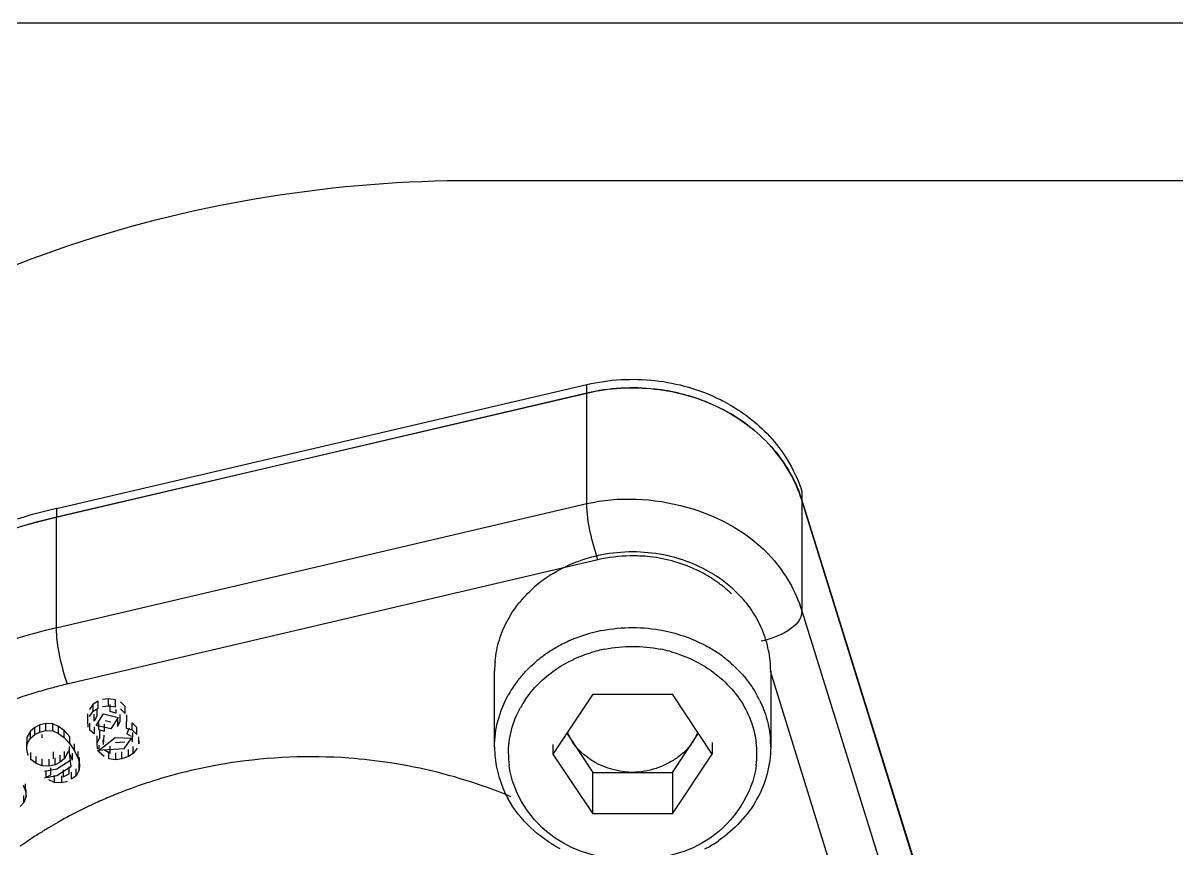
# Model space of a CAD drawing. Header units: millimetres. Extents: x 0 to 10500, y 0 to 7425.
# Drawn here: x 2895.42 to 2937.21, y 5671.92 to 5701.82 of the extents above; entities that cross this region are included whole.
import ezdxf

# ---------------------------------------------------------------- set-up
doc = ezdxf.new("R2010")
doc.units = ezdxf.units.MM
doc.header["$LTSCALE"] = 577.5
doc.layers.get('0').update_dxf_attribs({"linetype": 'CONTINUOUS'})

msp = doc.modelspace()

# ---------------------------------------------------------------- linework, layer by layer
at = {"color": 6, "linetype": 'Continuous'}
for p, q in [((2983.695, 5701.821), (2878.275, 5701.821)), ((2911.694, 5696.125), (2983.128, 5696.125)), ((2896.627, 5684.244), (2915.84, 5688.732)), ((2915.84, 5688.424), (2915.84, 5688.732)), ((2915.837, 5688.42), (2896.616, 5683.919)), ((2896.627, 5683.936), (2915.84, 5688.424)), ((2915.837, 5684.419), (2915.837, 5688.42)), ((2923.624, 5684.855), (2923.624, 5684.547)), ((2923.622, 5684.541), (2923.622, 5680.541)), ((2928.791, 5667.889), (2923.622, 5684.541)), ((2923.624, 5684.547), (2928.809, 5667.907)), ((2896.616, 5679.919), (2915.837, 5684.419)), ((2896.627, 5684.244), (2896.627, 5683.936)), ((2896.616, 5683.919), (2896.616, 5679.919)), ((2916.235, 5682.383), (2897.014, 5677.883)), ((2923.622, 5680.541), (2928.791, 5663.888)), ((2912.494, 5675.602), (2912.494, 5678.352)), ((2927.319, 5662.784), (2922.487, 5678.35)), ((2922.494, 5678.352), (2922.494, 5675.602)), ((2898.514, 5677.356), (2898.298, 5677.322)), ((2898.514, 5677.102), (2898.514, 5677.356)), ((2898.768, 5677.312), (2898.514, 5677.356)), ((2916.05, 5677.517), (2914.607, 5675.352)), ((2916.05, 5677.517), (2918.937, 5677.517)), ((2920.38, 5675.352), (2918.937, 5677.517)), ((2897.962, 5677.152), (2897.822, 5676.963)), ((2898.14, 5677.263), (2897.962, 5677.152)), ((2897.962, 5676.898), (2897.962, 5677.152)), ((2897.962, 5676.898), (2898.14, 5677.009)), ((2898.14, 5677.009), (2898.14, 5677.263)), ((2898.298, 5677.068), (2898.514, 5677.102)), ((2898.514, 5677.102), (2898.768, 5677.058)), ((2898.768, 5677.058), (2898.768, 5677.312)), ((2899.118, 5677.075), (2898.944, 5677.24)), ((2898.944, 5676.986), (2899.118, 5676.821)), ((2899.118, 5676.821), (2899.118, 5677.075)), ((2897.761, 5676.549), (2897.761, 5676.803)), ((2897.778, 5676.326), (2897.761, 5676.549)), ((2897.822, 5676.709), (2897.962, 5676.898)), ((2895.684, 5676.18), (2895.572, 5675.978)), ((2895.845, 5676.31), (2895.684, 5676.18)), ((2895.684, 5675.926), (2895.684, 5676.18)), ((2896.03, 5676.403), (2895.845, 5676.31)), ((2895.845, 5676.056), (2895.845, 5676.31)), ((2895.845, 5676.056), (2896.03, 5676.149)), ((2896.24, 5676.459), (2896.03, 5676.403)), ((2896.03, 5676.149), (2896.03, 5676.403)), ((2896.03, 5676.149), (2896.24, 5676.205)), ((2896.24, 5676.205), (2896.24, 5676.459)), ((2896.499, 5676.443), (2896.24, 5676.459)), ((2896.24, 5676.205), (2896.499, 5676.189)), ((2896.499, 5676.189), (2896.499, 5676.443)), ((2896.708, 5676.353), (2896.499, 5676.443)), ((2896.499, 5676.189), (2896.708, 5676.099)), ((2896.708, 5676.099), (2896.708, 5676.353)), ((2896.904, 5676.208), (2896.708, 5676.353)), ((2896.708, 5676.099), (2896.904, 5675.954)), ((2896.904, 5675.954), (2896.904, 5676.208)), ((2897.112, 5675.971), (2896.904, 5676.208)), ((2897.835, 5676.21), (2897.835, 5676.464)), ((2897.99, 5676.084), (2897.835, 5676.21)), ((2899.15, 5676.283), (2899.365, 5676.225)), ((2899.365, 5676.225), (2899.365, 5676.479)), ((2899.539, 5676.315), (2899.365, 5676.479)), ((2899.365, 5676.225), (2899.539, 5676.061)), ((2899.381, 5675.788), (2899.399, 5676.126)), ((2899.539, 5676.061), (2899.539, 5676.315)), ((2915.107, 5676.102), (2916.05, 5674.687)), ((2915.145, 5676.111), (2915.134, 5676.144)), ((2915.328, 5675.77), (2915.145, 5676.111)), ((2918.937, 5674.687), (2919.88, 5676.102)), ((2919.842, 5676.11), (2919.659, 5675.77)), ((2895.558, 5675.522), (2895.558, 5675.776)), ((2895.558, 5675.522), (2895.572, 5675.724)), ((2895.572, 5675.724), (2895.572, 5675.978)), ((2895.572, 5675.724), (2895.684, 5675.926)), ((2895.684, 5675.926), (2895.845, 5676.056)), ((2896.904, 5675.954), (2897.112, 5675.717)), ((2897.112, 5675.717), (2897.112, 5675.971)), ((2897.112, 5675.717), (2897.282, 5675.462)), ((2897.282, 5675.462), (2897.282, 5675.716)), ((2898.103, 5675.759), (2898.103, 5676.013)), ((2898.103, 5675.759), (2898.204, 5675.934)), ((2898.12, 5675.537), (2898.103, 5675.759)), ((2898.177, 5675.42), (2898.177, 5675.674)), ((2898.334, 5675.693), (2898.317, 5675.863)), ((2899.596, 5675.944), (2899.613, 5675.722)), ((2899.613, 5675.722), (2899.613, 5675.976)), ((2914.607, 5675.702), (2914.607, 5675.352)), ((2920.38, 5675.77), (2920.38, 5675.352)), ((2895.606, 5675.303), (2895.558, 5675.522)), ((2895.703, 5675.157), (2895.703, 5675.411)), ((2895.899, 5675.012), (2895.899, 5675.266)), ((2896.762, 5675.055), (2896.762, 5675.309)), ((2897.048, 5675.442), (2896.923, 5675.185)), ((2896.923, 5675.185), (2896.923, 5675.439)), ((2897.097, 5675.369), (2897.097, 5675.623)), ((2897.282, 5675.462), (2897.416, 5675.189)), ((2897.416, 5675.189), (2897.416, 5675.443)), ((2898.351, 5675.256), (2898.177, 5675.42)), ((2898.527, 5675.183), (2898.527, 5675.437)), ((2898.781, 5675.14), (2898.781, 5675.394)), ((2898.997, 5675.174), (2898.997, 5675.428)), ((2899.234, 5675.261), (2898.997, 5675.174)), ((2899.234, 5675.261), (2899.234, 5675.515)), ((2899.412, 5675.373), (2899.234, 5675.261)), ((2899.412, 5675.373), (2899.412, 5675.627)), ((2899.552, 5675.562), (2899.412, 5675.373)), ((2914.607, 5675.352), (2916.05, 5673.187)), ((2918.937, 5673.187), (2920.38, 5675.352)), ((2895.899, 5675.012), (2895.703, 5675.157)), ((2896.108, 5674.922), (2895.899, 5675.012)), ((2896.108, 5674.922), (2896.108, 5675.176)), ((2896.367, 5674.906), (2896.108, 5674.922)), ((2896.367, 5674.906), (2896.367, 5675.16)), ((2896.577, 5674.962), (2896.367, 5674.906)), ((2896.577, 5674.962), (2896.577, 5675.216)), ((2896.762, 5675.055), (2896.577, 5674.962)), ((2896.923, 5675.185), (2896.762, 5675.055)), ((2897.338, 5674.565), (2897.338, 5674.819)), ((2897.416, 5675.189), (2897.464, 5674.969)), ((2897.45, 5674.768), (2897.45, 5675.022)), ((2897.464, 5674.969), (2897.45, 5674.768)), ((2897.464, 5674.969), (2897.464, 5675.223)), ((2898.781, 5675.14), (2898.527, 5675.183)), ((2898.997, 5675.174), (2898.781, 5675.14)), ((2896.241, 5674.756), (2896.241, 5674.502)), ((2896.56, 5674.321), (2896.351, 5674.411)), ((2896.56, 5674.321), (2896.56, 5674.575)), ((2896.818, 5674.305), (2896.818, 5674.559)), ((2897.176, 5674.436), (2897.176, 5674.69)), ((2897.338, 5674.565), (2897.176, 5674.436)), ((2897.45, 5674.768), (2897.338, 5674.565)), ((2916.05, 5673.187), (2916.05, 5674.687)), ((2916.05, 5674.687), (2918.937, 5674.687)), ((2918.937, 5674.687), (2918.937, 5673.187)), ((2895.428, 5674.225), (2895.511, 5674.014)), ((2895.511, 5674.014), (2895.511, 5674.268)), ((2895.511, 5674.014), (2895.53, 5673.813)), ((2895.53, 5673.813), (2895.53, 5674.067)), ((2896.818, 5674.305), (2896.56, 5674.321)), ((2897.028, 5674.361), (2896.818, 5674.305)), ((2895.451, 5673.599), (2895.312, 5673.451)), ((2895.451, 5673.599), (2895.451, 5673.853)), ((2895.53, 5673.813), (2895.451, 5673.599)), ((2918.937, 5673.187), (2916.05, 5673.187))]:
    msp.add_line(p, q, dxfattribs=at)
at = {"color": 2, "linetype": 'Continuous'}
for p, q in [((2898.097, 5676.973), (2898.097, 5676.719)), ((2898.57, 5676.893), (2898.57, 5677.147)), ((2898.785, 5676.959), (2898.785, 5676.835)), ((2897.996, 5676.544), (2897.996, 5676.798)), ((2898.097, 5676.719), (2897.996, 5676.544)), ((2898.073, 5676.389), (2898.333, 5676.806)), ((2898.149, 5676.488), (2898.149, 5676.234)), ((2898.333, 5676.806), (2898.861, 5676.68)), ((2898.392, 5676.567), (2898.601, 5676.518)), ((2898.785, 5676.835), (2898.57, 5676.893)), ((2898.861, 5676.68), (2898.601, 5676.264)), ((2898.837, 5676.605), (2898.837, 5676.351)), ((2898.837, 5676.351), (2898.938, 5676.525)), ((2898.938, 5676.525), (2898.938, 5676.779)), ((2899.15, 5676.537), (2899.15, 5676.283)), ((2899.169, 5676.278), (2899.176, 5676.766)), ((2899.173, 5676.521), (2899.173, 5676.643)), ((2897.99, 5676.338), (2897.99, 5676.084)), ((2898.601, 5676.264), (2898.073, 5676.389)), ((2898.149, 5676.234), (2898.364, 5676.176)), ((2898.204, 5675.934), (2898.204, 5676.188)), ((2898.364, 5676.176), (2898.364, 5676.43)), ((2899.26, 5676.289), (2899.178, 5676.082)), ((2899.342, 5675.988), (2899.178, 5676.082)), ((2896.095, 5676.056), (2896.095, 5675.937)), ((2898.126, 5675.451), (2898.753, 5675.954)), ((2898.334, 5675.693), (2898.352, 5676.031)), ((2898.753, 5675.954), (2899.346, 5675.925)), ((2898.764, 5675.77), (2899.104, 5675.79)), ((2899.085, 5675.534), (2899.346, 5675.925)), ((2899.381, 5675.788), (2899.371, 5675.891)), ((2896.512, 5675.427), (2896.512, 5675.173)), ((2897.082, 5675.511), (2897.149, 5674.884)), ((2897.206, 5675.132), (2897.097, 5675.369)), ((2897.206, 5675.132), (2897.206, 5675.386)), ((2899.085, 5675.534), (2898.11, 5675.484)), ((2898.374, 5675.493), (2898.569, 5675.382)), ((2898.569, 5675.382), (2898.569, 5675.636)), ((2896.194, 5674.732), (2896.648, 5674.814)), ((2896.426, 5674.595), (2896.426, 5674.849)), ((2896.648, 5674.814), (2897.149, 5675.138)), ((2897.149, 5674.884), (2896.648, 5674.56)), ((2897.092, 5674.636), (2897.092, 5674.89)), ((2896.648, 5674.56), (2896.194, 5674.478)), ((2896.241, 5674.502), (2896.426, 5674.595)), ((2896.869, 5674.779), (2896.869, 5674.525)), ((2896.869, 5674.525), (2897.092, 5674.636))]:
    msp.add_line(p, q, dxfattribs=at)
at = {"color": 6, "linetype": 'Continuous'}
for centre, radius, start, end in [((2917.737, 5682.322), 6.555, 60.2717, 63.5215), ((2917.633, 5681.794), 6.795, 65.4706, 68.4558), ((2917.69, 5681.921), 6.656, 63.5215, 65.4674), ((2918.975, 5683.098), 4.87, 17.3142, 20.366), ((2901.546, 5663.186), 21.625, 103.1479, 107.3448), ((2917.53, 5676.556), 5.97, 91.254, 102.5301), ((2917.52, 5676.995), 5.531, 83.857, 91.2467), ((2917.688, 5677.53), 4.962, 55.8688, 63.5521), ((2917.098, 5677.79), 4.795, 124.603, 132.0148), ((2917.184, 5677.667), 4.945, 122.2823, 124.6208), ((2917.803, 5677.667), 4.945, 55.3731, 57.717), ((2917.89, 5677.79), 4.795, 47.9857, 55.3909), ((2901.529, 5658.931), 21.556, 103.1757, 110.8353), ((2917.453, 5674.395), 5.533, 101.1704, 113.7564), ((2918.506, 5678.292), 3.995, 17.2627, 28.988), ((2917.355, 5674.624), 5.284, 113.7848, 119.2078), ((2918.639, 5678.332), 3.856, 5.8298, 17.2831), ((2917.229, 5674.848), 5.027, 119.2041, 124.5786), ((2917.465, 5674.234), 5.012, 101.1967, 107.305), ((2917.522, 5674.232), 5.015, 74.7949, 78.7947), ((2917.758, 5674.848), 5.027, 55.4214, 60.7972), ((2916.182, 5678.351), 3.688, 174.3058, 179.9841), ((2917.104, 5675.031), 4.805, 124.5865, 131.2269), ((2917.886, 5675.036), 4.8, 48.3454, 55.4161), ((2918.804, 5678.351), 3.69, 0.0164, 5.7942), ((2901.998, 5657.162), 21.311, 104.9265, 105.5237), ((2902.029, 5657.045), 21.432, 103.5329, 104.9258), ((2916.704, 5675.406), 4.256, 142.4736, 146.8578), ((2901.822, 5657.737), 20.71, 107.7749, 109.6969), ((2901.897, 5657.507), 20.952, 107.2106, 107.7776), ((2901.953, 5657.324), 21.143, 105.5221, 107.209), ((2916.573, 5675.492), 4.099, 146.8595, 150.9689), ((2918.483, 5675.531), 4.02, 26.2203, 29.0189), ((2916.675, 5675.247), 3.701, 146.1301, 151.0195), ((2918.661, 5675.351), 3.332, 0.0236, 6.9878), ((2918.818, 5675.601), 3.676, 0.0102, 4.5484), ((2905.847, 5656.076), 19.176, 85.8905, 98.771), ((2916.246, 5675.606), 3.753, 180.0667, 191.9575), ((2916.326, 5675.353), 3.332, 180.0236, 186.9878), ((2918.662, 5675.353), 3.332, 353.0097, 359.9763), ((2905.802, 5656.375), 18.874, 98.7742, 107.5831), ((2905.881, 5656.626), 18.624, 81.2463, 85.8738), ((2905.804, 5656.277), 18.981, 70.6953, 81.1772), ((2916.46, 5675.652), 3.971, 191.9672, 209.0637), ((2905.556, 5657.121), 18.088, 110.9033, 111.9047), ((2905.598, 5657.013), 18.203, 110.2097, 110.9037), ((2905.63, 5656.924), 18.298, 109.4218, 110.2097), ((2905.665, 5656.825), 18.404, 108.4542, 109.4216), ((2905.697, 5656.729), 18.505, 107.6063, 108.4543), ((2905.706, 5655.96), 19.313, 67.4993, 70.7309), ((2905.324, 5657.66), 17.5, 114.5389, 115.8859), ((2905.434, 5657.417), 17.768, 112.5882, 114.5375), ((2905.512, 5657.232), 17.968, 111.905, 112.5907), ((2905.156, 5657.996), 17.125, 117.8027, 119.6804), ((2905.202, 5657.908), 17.224, 116.6284, 117.8035), ((2905.246, 5657.82), 17.322, 115.8869, 116.6283), ((2905.096, 5658.101), 17.004, 119.681, 120.9711), ((2904.93, 5658.365), 16.692, 123.1668, 124.1336), ((2904.981, 5658.287), 16.785, 122.3152, 123.1669), ((2905.021, 5658.224), 16.86, 121.626, 122.3153), ((2905.053, 5658.172), 16.921, 120.9716, 121.6261), ((2904.87, 5658.455), 16.584, 124.1335, 125.158), ((2917.741, 5676.382), 5.059, 297.9809, 304.5662)]:
    msp.add_arc(centre, radius, start, end, dxfattribs=at)
for points, knots in [([(2871.73, 5662.957), (2872.166, 5671.797), (2882.445, 5690.242), (2901.926, 5696.125), (2911.694, 5696.125)], [0, 0, 0, 0, 0.475361, 1, 1, 1, 1]), ([(2921.069, 5681.155), (2920.977, 5681.243), (2920.785, 5681.412), (2920.579, 5681.564), (2920.472, 5681.637)], [0, 0, 0, 0, 0.496903, 1, 1, 1, 1]), ([(2912.987, 5680.228), (2913.103, 5680.437), (2913.374, 5680.838), (2913.707, 5681.189), (2913.888, 5681.352)], [0, 0, 0, 0, 0.494692, 1, 1, 1, 1]), ([(2921.099, 5681.352), (2921.28, 5681.189), (2921.613, 5680.838), (2921.885, 5680.436), (2922, 5680.228)], [0, 0, 0, 0, 0.50531, 1, 1, 1, 1]), ([(2912.512, 5678.717), (2912.538, 5678.979), (2912.646, 5679.503), (2912.858, 5679.994), (2912.987, 5680.228)], [0, 0, 0, 0, 0.495691, 1, 1, 1, 1]), ([(2918.606, 5679.824), (2918.889, 5679.768), (2919.441, 5679.613), (2919.963, 5679.375), (2920.211, 5679.237)], [0, 0, 0, 0, 0.504012, 1, 1, 1, 1]), ([(2914.686, 5678.398), (2914.881, 5678.532), (2915.297, 5678.773), (2915.744, 5678.948), (2915.974, 5679.02)], [0, 0, 0, 0, 0.495294, 1, 1, 1, 1]), ([(2918.837, 5679.071), (2919.1, 5679), (2919.61, 5678.816), (2920.082, 5678.549), (2920.302, 5678.397)], [0, 0, 0, 0, 0.505107, 1, 1, 1, 1]), ([(2913.329, 5677.998), (2913.418, 5678.115), (2913.611, 5678.341), (2913.825, 5678.547), (2913.937, 5678.646)], [0, 0, 0, 0, 0.49665, 1, 1, 1, 1]), ([(2921.077, 5678.622), (2921.262, 5678.457), (2921.603, 5678.101), (2921.881, 5677.693), (2921.998, 5677.481)], [0, 0, 0, 0, 0.505411, 1, 1, 1, 1]), ([(2913.602, 5677.309), (2913.743, 5677.52), (2914.074, 5677.919), (2914.472, 5678.25), (2914.686, 5678.398)], [0, 0, 0, 0, 0.493533, 1, 1, 1, 1]), ([(2912.994, 5675.352), (2912.994, 5675.642), (2913.072, 5676.231), (2913.294, 5676.781), (2913.437, 5677.04)], [0, 0, 0, 0, 0.494861, 1, 1, 1, 1]), ([(2921.55, 5677.039), (2921.66, 5676.84), (2921.842, 5676.423), (2921.942, 5675.979), (2921.969, 5675.756)], [0, 0, 0, 0, 0.504099, 1, 1, 1, 1]), ([(2922.089, 5677.307), (2922.199, 5677.085), (2922.375, 5676.623), (2922.463, 5676.136), (2922.482, 5675.893)], [0, 0, 0, 0, 0.503911, 1, 1, 1, 1]), ([(2919.659, 5675.77), (2919.586, 5675.661), (2919.411, 5675.455), (2919.203, 5675.285), (2919.09, 5675.206)], [0, 0, 0, 0, 0.486053, 1, 1, 1, 1]), ([(2918.341, 5674.832), (2918.203, 5674.786), (2917.924, 5674.714), (2917.636, 5674.687), (2917.494, 5674.687)], [0, 0, 0, 0, 0.50521, 1, 1, 1, 1]), ([(2919.09, 5675.206), (2918.976, 5675.127), (2918.734, 5674.984), (2918.475, 5674.876), (2918.341, 5674.832)], [0, 0, 0, 0, 0.49558, 1, 1, 1, 1])]:
    msp.add_open_spline(points, degree=3, knots=knots, dxfattribs=at)
for points in [[(2918.307, 5688.565), (2917.487, 5688.656), (2916.64, 5688.608), (2915.837, 5688.42)], [(2915.84, 5688.732), (2916.641, 5688.919), (2917.486, 5688.967), (2918.304, 5688.876)], [(2915.84, 5688.424), (2916.641, 5688.611), (2917.486, 5688.66), (2918.304, 5688.569)], [(2918.304, 5688.876), (2919.117, 5688.786), (2919.928, 5688.554), (2920.66, 5688.189)], [(2918.304, 5688.569), (2919.117, 5688.479), (2919.928, 5688.246), (2920.66, 5687.881)], [(2920.128, 5688.114), (2919.546, 5688.344), (2918.928, 5688.496), (2918.307, 5688.565)], [(2922.525, 5686.464), (2922.007, 5687.048), (2921.357, 5687.53), (2920.658, 5687.878)], [(2920.66, 5687.881), (2921.36, 5687.532), (2922.012, 5687.049), (2922.53, 5686.463)], [(2920.988, 5688.014), (2921.561, 5687.686), (2922.093, 5687.265), (2922.53, 5686.771)], [(2922.53, 5686.771), (2923.018, 5686.22), (2923.405, 5685.557), (2923.624, 5684.855)], [(2923.622, 5684.541), (2923.403, 5685.246), (2923.015, 5685.912), (2922.525, 5686.464)], [(2922.53, 5686.463), (2922.962, 5685.976), (2923.314, 5685.403), (2923.54, 5684.793)], [(2915.837, 5684.419), (2918.098, 5684.949), (2920.983, 5684.202), (2922.524, 5682.465)], [(2916.235, 5682.383), (2916.029, 5683.043), (2915.837, 5683.728), (2915.837, 5684.419)], [(2891.439, 5681.989), (2893.067, 5682.861), (2894.828, 5683.516), (2896.627, 5683.936)], [(2896.616, 5683.919), (2894.823, 5683.499), (2893.067, 5682.846), (2891.443, 5681.976)], [(2914.543, 5681.848), (2915.1, 5682.2), (2915.734, 5682.446), (2916.38, 5682.574)], [(2916.38, 5682.574), (2917.109, 5682.718), (2917.879, 5682.718), (2918.607, 5682.573)], [(2919.898, 5681.972), (2919.343, 5682.249), (2918.728, 5682.427), (2918.112, 5682.494)], [(2918.607, 5682.573), (2919.253, 5682.446), (2919.888, 5682.199), (2920.444, 5681.848)], [(2922.524, 5682.465), (2923.014, 5681.912), (2923.403, 5681.246), (2923.622, 5680.541)], [(2923.622, 5680.541), (2923.622, 5679.927), (2922.748, 5679.575), (2922.15, 5679.436)], [(2896.616, 5679.919), (2896.616, 5679.227), (2896.808, 5678.543), (2897.014, 5677.883)], [(2916.381, 5679.824), (2917.109, 5679.968), (2917.878, 5679.968), (2918.606, 5679.824)], [(2916.492, 5679.151), (2917.147, 5679.281), (2917.841, 5679.281), (2918.496, 5679.151)], [(2920.302, 5678.397), (2920.807, 5678.048), (2921.252, 5677.577), (2921.55, 5677.039)], [(2912.494, 5675.602), (2912.494, 5676.25), (2912.675, 5676.915), (2912.989, 5677.481)], [(2917.494, 5674.687), (2916.687, 5674.687), (2915.776, 5675.098), (2915.328, 5675.77)], [(2922.494, 5675.602), (2922.494, 5674.954), (2922.313, 5674.29), (2921.998, 5673.723)], [(2914.685, 5672.307), (2913.829, 5672.899), (2913.145, 5673.915), (2913.018, 5674.948)], [(2921.969, 5674.948), (2921.842, 5673.914), (2921.158, 5672.898), (2920.301, 5672.307)], [(2914.873, 5671.915), (2914.104, 5672.324), (2913.411, 5672.962), (2912.989, 5673.723)], [(2921.998, 5673.723), (2921.667, 5673.126), (2921.173, 5672.604), (2920.611, 5672.217)], [(2920.301, 5672.307), (2918.761, 5671.243), (2916.225, 5671.243), (2914.685, 5672.307)]]:
    msp.add_open_spline(points, degree=3, dxfattribs=at)

doc.saveas('drawing.dxf')
